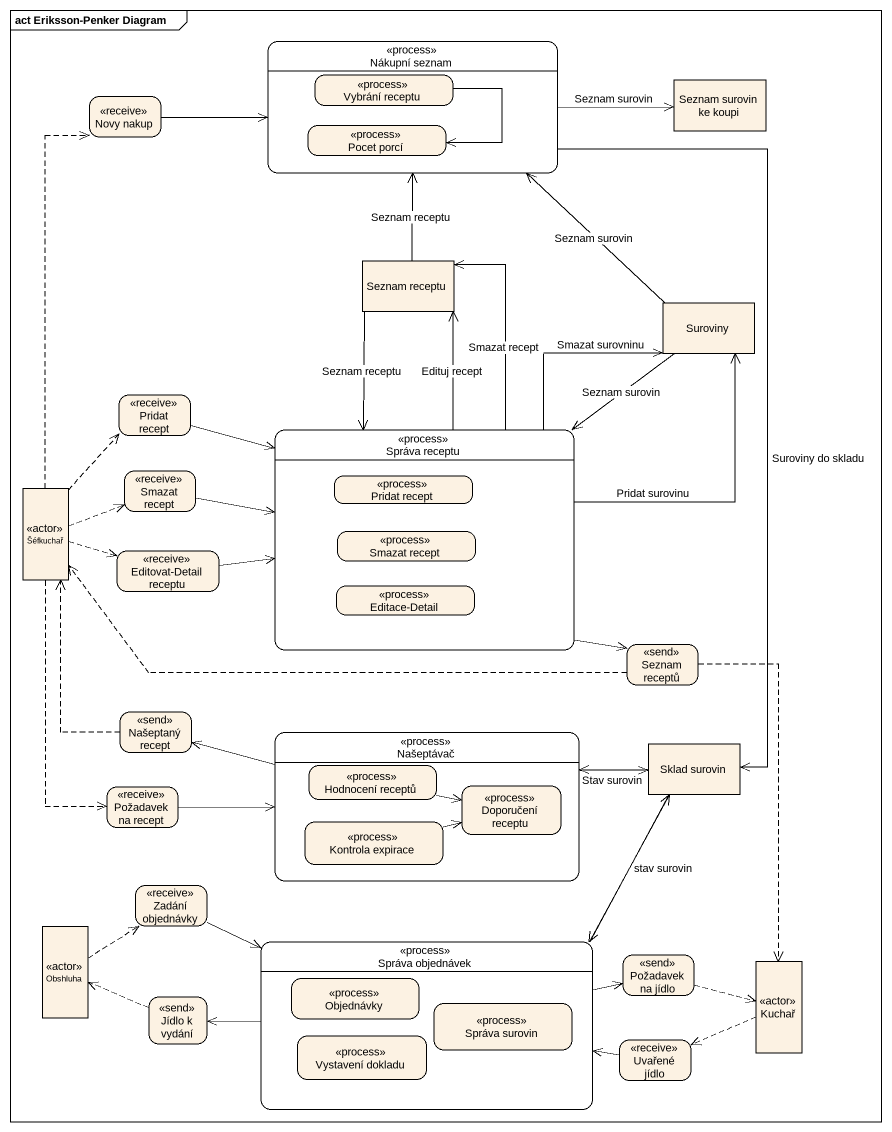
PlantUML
@startuml
mainframe act Eriksson-Penker Diagram
hide empty description
state "Nákupní seznam" as Nákupní_seznam <<process>> {
  state "Vybrání receptu" as Vybrání_receptu <<process>>
  state "Pocet porcí" as Pocet_porcí <<process>>
}
state "Seznam surovin ke koupi" as Seznam_surovin_ke_koupi <<object>>
state "Novy nakup" as Novy_nakup <<receive>>
state "Seznam receptu" as Seznam_receptu <<object>>
state Suroviny <<object>>
state "Pridat recept" as Pridat_recept <<receive>>
state "Správa receptu" as Správa_receptu <<process>> {
  state "Pridat recept" as Pridat_recept_2 <<process>>
  state "Smazat recept" as Smazat_recept_2 <<process>>
  state "Editace-Detail" as Editace_Detail <<process>>
}
state Šéfkuchař <<actor>>
state "Smazat recept" as Smazat_recept <<receive>>
state "Editovat-Detail receptu" as Editovat_Detail_receptu <<receive>>
state "Seznam receptů" as Seznam_receptů <<send>>
state "Našeptaný recept" as Našeptaný_recept <<send>>
state Našeptávač <<process>> {
  state "Hodnocení receptů" as Hodnocení_receptů <<process>>
  state "Kontrola expirace" as Kontrola_expirace <<process>>
  state "Doporučení receptu" as Doporučení_receptu <<process>>
}
state "Sklad surovin" as Sklad_surovin <<object>>
state "Požadavek na recept" as Požadavek_na_recept <<receive>>
state "Zadání objednávky" as Zadání_objednávky <<receive>>
state Obshluha <<actor>>
state "Správa objednávek" as Správa_objednávek <<process>> {
  state Objednávky <<process>>
  state "Správa surovin" as Správa_surovin <<process>>
  state "Vystavení dokladu" as Vystavení_dokladu <<process>>
}
state "Požadavek na jídlo" as Požadavek_na_jídlo <<send>>
state Kuchař <<actor>>
state "Jídlo k vydání" as Jídlo_k_vydání <<send>>
state "Uvařené jídlo" as Uvařené_jídlo <<receive>>
Nákupní_seznam -right-> Seznam_surovin_ke_koupi : Seznam surovin
Nákupní_seznam --> Sklad_surovin : Suroviny do skladu
Vybrání_receptu --> Pocet_porcí
Novy_nakup -right-> Nákupní_seznam
Seznam_receptu -up-> Nákupní_seznam : Seznam receptu
Seznam_receptu --> Správa_receptu : Seznam receptu
Suroviny -up-> Nákupní_seznam : Seznam surovin
Suroviny --> Správa_receptu : Seznam surovin
Pridat_recept -right-> Správa_receptu
Správa_receptu -up-> Seznam_receptu : Smazat recept
Správa_receptu -up-> Seznam_receptu : Edituj recept
Správa_receptu -up-> Suroviny : Smazat surovninu
Správa_receptu -up-> Suroviny : Pridat surovinu
Správa_receptu -right-> Seznam_receptů
Šéfkuchař -up[dashed]-> Novy_nakup
Šéfkuchař -up[dashed]-> Pridat_recept
Šéfkuchař -right[dashed]-> Smazat_recept
Šéfkuchař -right[dashed]-> Editovat_Detail_receptu
Šéfkuchař -[dashed]-> Požadavek_na_recept
Smazat_recept -right-> Správa_receptu
Editovat_Detail_receptu -right-> Správa_receptu
Seznam_receptů -left[dashed]-> Šéfkuchař
Seznam_receptů -[dashed]-> Kuchař
Našeptaný_recept -up[dashed]-> Šéfkuchař
Našeptávač -left-> Našeptaný_recept
Našeptávač -right-> Sklad_surovin : Stav surovin
Hodnocení_receptů -right-> Doporučení_receptu
Sklad_surovin -left-> Našeptávač
Sklad_surovin --> Správa_objednávek : stav surovin
Požadavek_na_recept -right-> Našeptávač
Kontrola_expirace -right-> Doporučení_receptu
Zadání_objednávky -right-> Správa_objednávek
Obshluha -up[dashed]-> Zadání_objednávky
Správa_objednávek -up-> Sklad_surovin
Správa_objednávek -right-> Požadavek_na_jídlo
Správa_objednávek -left-> Jídlo_k_vydání
Požadavek_na_jídlo -right[dashed]-> Kuchař
Kuchař -left[dashed]-> Uvařené_jídlo
Jídlo_k_vydání -left[dashed]-> Obshluha
Uvařené_jídlo -left-> Správa_objednávek
@enduml
